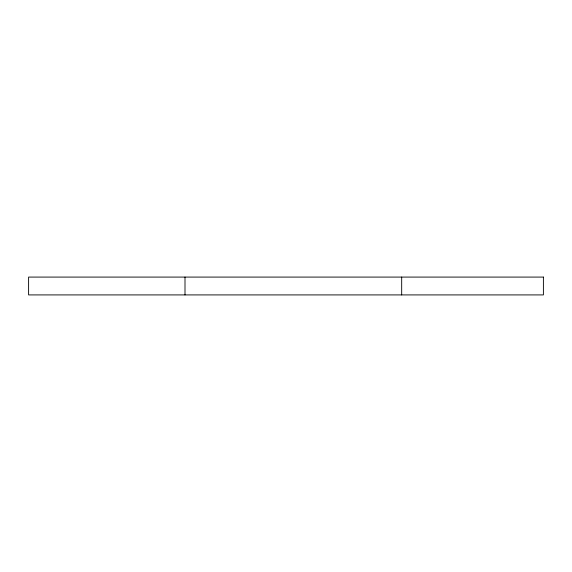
<?xml version="1.0" encoding="UTF-8"?>
<svg xmlns="http://www.w3.org/2000/svg" width="572" height="572" viewBox="0 0 572 572"><rect width="100%" height="100%" fill="white"/><g stroke="black" fill="none" stroke-linecap="round" stroke-linejoin="round"><path stroke-width="0.86" d="M401.68 277.084L401.68 294.916M184.999 277.084L184.999 294.916M543.4 277.084L28.6 277.084L28.6 294.916L543.4 294.916L543.4 277.084"/></g></svg>
